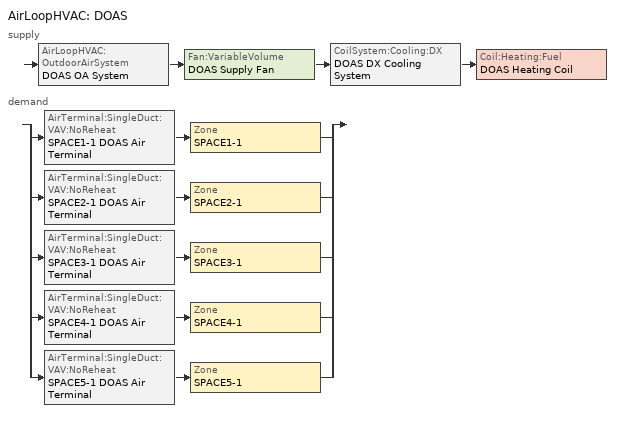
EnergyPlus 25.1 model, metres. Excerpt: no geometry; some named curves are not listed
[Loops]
AirLoopHVAC 'DOAS'
 supply: AirLoopHVAC:OutdoorAirSystem 'DOAS OA System' > Fan:VariableVolume 'DOAS Supply Fan' > CoilSystem:Cooling:DX 'DOAS DX Cooling System' > Coil:Heating:Fuel 'DOAS Heating Coil'
 demand: split
  | AirTerminal:SingleDuct:VAV:NoReheat 'SPACE1-1 DOAS Air Terminal' > Zone 'SPACE1-1'
  | AirTerminal:SingleDuct:VAV:NoReheat 'SPACE2-1 DOAS Air Terminal' > Zone 'SPACE2-1'
  | AirTerminal:SingleDuct:VAV:NoReheat 'SPACE3-1 DOAS Air Terminal' > Zone 'SPACE3-1'
  | AirTerminal:SingleDuct:VAV:NoReheat 'SPACE4-1 DOAS Air Terminal' > Zone 'SPACE4-1'
  | AirTerminal:SingleDuct:VAV:NoReheat 'SPACE5-1 DOAS Air Terminal' > Zone 'SPACE5-1'
[ThermostatSetpoint:DualSetpoint]
All Zones Dual SP Control: Heating Setpoint Temperature Schedule=Htg-SetP-Sch; Cooling Setpoint Temperature Schedule=Clg-SetP-Sch
[ZoneControl:Thermostat] Control Type Schedule=HVACTemplate-Always 4; Control 1=All Zones Dual SP Control
Name | Zone or ZoneList
SPACE1-1 Thermostat | SPACE1-1
SPACE2-1 Thermostat | SPACE2-1
SPACE3-1 Thermostat | SPACE3-1
SPACE4-1 Thermostat | SPACE4-1
SPACE5-1 Thermostat | SPACE5-1
[DesignSpecification:OutdoorAir] Outdoor Air Method=flow/person; Outdoor Air Flow per Person {m3/s-person}=0.00944; Outdoor Air Flow per Zone Floor Area {m3/s-m2}=0; Outdoor Air Flow per Zone {m3/s}=0
SZ DSOA SPACE1-1; SZ DSOA SPACE2-1; SZ DSOA SPACE3-1; SZ DSOA SPACE4-1; SZ DSOA SPACE5-1
[Sizing:Zone] Zone Cooling Design Supply Air Temperature Input Method=SupplyAirTemperature; Zone Cooling Design Supply Air Temperature {C}=14; Zone Cooling Design Supply Air Temperature Difference {deltaC}=11.11; Zone Heating Design Supply Air Temperature Input Method=SupplyAirTemperature; Zone Heating Design Supply Air Temperature {C}=50; Zone Cooling Design Supply Air Humidity Ratio {kgWater/kgDryAir}=0.008; Zone Heating Design Supply Air Humidity Ratio {kgWater/kgDryAir}=0.008; Cooling Design Air Flow Method=DesignDay; Cooling Design Air Flow Rate {m3/s}=0; Cooling Minimum Air Flow Fraction=0; Heating Design Air Flow Method=DesignDay; Heating Design Air Flow Rate {m3/s}=0; Heating Maximum Air Flow Fraction=0; Account for Dedicated Outdoor Air System=No; Dedicated Outdoor Air System Control Strategy=NeutralSupplyAir; Dedicated Outdoor Air Low Setpoint Temperature for Design {C}=autosize; Dedicated Outdoor Air High Setpoint Temperature for Design {C}=autosize
Name | Design Specification Outdoor Air Object | Design Specification Zone Air Distribution Object
SPACE1-1 | SZ DSOA SPACE1-1 | SZ DSZAD SPACE1-1
SPACE2-1 | SZ DSOA SPACE2-1 | SZ DSZAD SPACE2-1
SPACE3-1 | SZ DSOA SPACE3-1 | SZ DSZAD SPACE3-1
SPACE4-1 | SZ DSOA SPACE4-1 | SZ DSZAD SPACE4-1
SPACE5-1 | SZ DSOA SPACE5-1 | SZ DSZAD SPACE5-1
[DesignSpecification:ZoneAirDistribution] Zone Air Distribution Effectiveness in Cooling Mode=1; Zone Air Distribution Effectiveness in Heating Mode=1
SZ DSZAD SPACE1-1; SZ DSZAD SPACE2-1; SZ DSZAD SPACE3-1; SZ DSZAD SPACE4-1; SZ DSZAD SPACE5-1
[Zone equipment]
SPACE1-1: SPACE1-1 DOAS Air Terminal, SPACE1-1 TU
SPACE2-1: SPACE2-1 DOAS Air Terminal, SPACE2-1 TU
SPACE3-1: SPACE3-1 DOAS Air Terminal, SPACE3-1 TU
SPACE4-1: SPACE4-1 DOAS Air Terminal, SPACE4-1 TU
SPACE5-1: SPACE5-1 DOAS Air Terminal, SPACE5-1 TU
[AirTerminal:SingleDuct:VAV:NoReheat] Availability Schedule=HVACTemplate-Always 1; Maximum Air Flow Rate {m3/s}=autosize; Zone Minimum Air Flow Input Method=Constant; Constant Minimum Air Flow Fraction=1
SPACE1-1 DOAS Air Terminal; SPACE2-1 DOAS Air Terminal; SPACE3-1 DOAS Air Terminal; SPACE4-1 DOAS Air Terminal; SPACE5-1 DOAS Air Terminal
[Sizing:System]
DOAS: Type of Load to Size On=VentilationRequirement; Design Outdoor Air Flow Rate {m3/s}=autosize; Central Heating Maximum System Air Flow Ratio=1; Preheat Design Temperature {C}=2; Preheat Design Humidity Ratio {kgWater/kgDryAir}=0.008; Precool Design Temperature {C}=11; Precool Design Humidity Ratio {kgWater/kgDryAir}=0.008; Central Cooling Design Supply Air Temperature {C}=12.8; Central Heating Design Supply Air Temperature {C}=12.2; Type of Zone Sum to Use=NonCoincident; 100% Outdoor Air in Cooling=Yes; 100% Outdoor Air in Heating=Yes; Central Cooling Design Supply Air Humidity Ratio {kgWater/kgDryAir}=0.00924; Central Heating Design Supply Air Humidity Ratio {kgWater/kgDryAir}=0.003; Cooling Supply Air Flow Rate Method=DesignDay; Cooling Supply Air Flow Rate {m3/s}=0; Heating Supply Air Flow Rate Method=DesignDay; Heating Supply Air Flow Rate {m3/s}=0; System Outdoor Air Method=ZoneSum; Zone Maximum Outdoor Air Fraction=1; Cooling Design Capacity Method=CoolingDesignCapacity; Cooling Design Capacity {W}=autosize; Heating Design Capacity Method=HeatingDesignCapacity; Heating Design Capacity {W}=autosize; Central Cooling Capacity Control Method=VAV
[AirLoopHVAC]
DOAS: Design Supply Air Flow Rate {m3/s}=autosize
[SetpointManager:Warmest]
DOAS Cooling Supply Air Temp Manager: Control Variable=Temperature; HVAC Air Loop=DOAS; Minimum Setpoint Temperature {C}=7.2; Maximum Setpoint Temperature {C}=18; Strategy=MaximumTemperature; Setpoint Node or NodeList=DOAS Cooling Setpoint Nodes
[SetpointManager:MultiZone:Humidity:Maximum]
Maximum MZone HumRatio setpoint: HVAC Air Loop=DOAS; Minimum Setpoint Humidity Ratio {kgWater/kgDryAir}=0.003; Maximum Setpoint Humidity Ratio {kgWater/kgDryAir}=0.015; Setpoint Node or NodeList=DOAS Dehumidifier Setpoint Nodes
[CoilSystem:Cooling:DX]
DOAS DX Cooling System: Availability Schedule=HVACTemplate-Always 1; Cooling Coil=DOAS Cooling Coil; Dehumidification Control Type=Multimode; Run on Sensible Load=Yes; Run on Latent Load=Yes; Use Outdoor Air DX Cooling Coil=Yes; Outdoor Air DX Cooling Coil Leaving Minimum Air Temperature {C}=2
[Coil:Cooling:DX:TwoStageWithHumidityControlMode]
DOAS Cooling Coil: Availability Schedule=HVACTemplate-Always 1; Number of Capacity Stages=2; Number of Enhanced Dehumidification Modes=1; Normal Mode Stage 1 Coil Performance=DOAS Standard Perf 1; Normal Mode Stage 1+2 Coil Performance=DOAS Standard Perf 1+2; Dehumidification Mode 1 Stage 1 Coil Performance=DOAS Dehumid Perf 1; Dehumidification Mode 1 Stage 1+2 Coil Performance=DOAS Dehumid Perf 1+2
[CoilPerformance:DX:Cooling] Gross Rated Total Cooling Capacity {W}=autosize; Gross Rated Sensible Heat Ratio=autosize; Rated Air Flow Rate {m3/s}=autosize; Total Cooling Capacity Function of Flow Fraction Curve=DOAS DX Coil Cap-FF; Energy Input Ratio Function of Flow Fraction Curve=DOAS DX Coil EIR-FF; Part Load Fraction Correlation Curve=DOAS DX Coil PLF
Name | Gross Rated Cooling COP {W/W} | Fraction of Air Flow Bypassed Around Coil | Total Cooling Capacity Function of Temperature Curve | Energy Input Ratio Function of Temperature Curve
DOAS Standard Perf 1 | 3 | 0.5 | DOAS DX Coil Std Cap-FT | DOAS DX Coil Std EIR-FT
DOAS Standard Perf 1+2 | 3 | 0 | DOAS DX Coil Std Cap-FT | DOAS DX Coil Std EIR-FT
DOAS Dehumid Perf 1 | 2.7 | 0.5 | DOAS DX Coil Dehum Cap-FT | DOAS DX Coil Dehum EIR-FT
DOAS Dehumid Perf 1+2 | 2.7 | 0 | DOAS DX Coil Dehum Cap-FT | DOAS DX Coil Dehum EIR-FT
[Coil:Heating:Fuel]
DOAS Heating Coil: Availability Schedule=HVACTemplate-Always 1; Fuel Type=NaturalGas; Burner Efficiency=0.8; Nominal Capacity {W}=autosize; On Cycle Parasitic Electric Load {W}=0; Part Load Fraction Correlation Curve=DOAS Heating Coil PLF-FPLR; Off Cycle Parasitic Fuel Load {W}=0
[SetpointManager:Scheduled]
DOAS Heating Supply Air Temp Manager: Control Variable=Temperature; Schedule=HVACTemplate-Always 12.2; Setpoint Node or NodeList=DOAS Heating Coil Outlet
[Fan:VariableVolume]
DOAS Supply Fan: Availability Schedule=OCCUPY-1; Fan Total Efficiency=0.7; Pressure Rise {Pa}=1000; Maximum Flow Rate {m3/s}=autosize; Fan Power Minimum Flow Rate Input Method=Fraction; Fan Power Minimum Flow Fraction=0; Motor Efficiency=0.9; Motor In Airstream Fraction=1; Fan Power Coefficient 1=0.00153024; Fan Power Coefficient 2=0.00520806; Fan Power Coefficient 3=1.10862; Fan Power Coefficient 4=-0.116356; Fan Power Coefficient 5=0
[Controller:OutdoorAir]
DOAS OA Controller: Minimum Outdoor Air Flow Rate {m3/s}=autosize; Maximum Outdoor Air Flow Rate {m3/s}=autosize; Economizer Control Type=NoEconomizer; Economizer Control Action Type=ModulateFlow; Lockout Type=NoLockout; Minimum Limit Type=ProportionalMinimum
[AirConditioner:VariableRefrigerantFlow]
Heat Pump=VRF Heat Pump; Availability Schedule=HVACOperationSchd; Gross Rated Total Cooling Capacity {W}=autosize; Gross Rated Cooling COP {W/W}=2.753; Minimum Condenser Inlet Node Temperature in Cooling Mode {C}=-5; Maximum Condenser Inlet Node Temperature in Cooling Mode {C}=43; Cooling Capacity Ratio Modifier Function of Low Temperature Curve=VRFCoolCapFT; Cooling Capacity Ratio Boundary Curve=VRFCoolCapFTBoundary; Cooling Capacity Ratio Modifier Function of High Temperature Curve=VRFCoolCapFTHi; Cooling Energy Input Ratio Modifier Function of Low Temperature Curve=VRFCoolEIRFT; Cooling Energy Input Ratio Boundary Curve=VRFCoolEIRFTBoundary; Cooling Energy Input Ratio Modifier Function of High Temperature Curve=VRFCoolEIRFTHi; Cooling Energy Input Ratio Modifier Function of Low Part-Load Ratio Curve=CoolingEIRLowPLR; Cooling Energy Input Ratio Modifier Function of High Part-Load Ratio Curve=CoolingEIRHiPLR; Cooling Combination Ratio Correction Factor Curve=CoolingCombRatio; Cooling Part-Load Fraction Correlation Curve=VRFCPLFFPLR; Gross Rated Heating Capacity {W}=autosize; Gross Rated Heating COP {W/W}=3.921; Minimum Condenser Inlet Node Temperature in Heating Mode {C}=-21; Maximum Condenser Inlet Node Temperature in Heating Mode {C}=35; Heating Capacity Ratio Modifier Function of Low Temperature Curve=VRFHeatCapFT; Heating Capacity Ratio Boundary Curve=VRFHeatCapFTBoundary; Heating Capacity Ratio Modifier Function of High Temperature Curve=VRFHeatCapFTHi; Heating Energy Input Ratio Modifier Function of Low Temperature Curve=VRFHeatEIRFT; Heating Energy Input Ratio Boundary Curve=VRFHeatEIRFTBoundary; Heating Energy Input Ratio Modifier Function of High Temperature Curve=VRFHeatEIRFTHi; Heating Performance Curve Outdoor Temperature Type=WetBulbTemperature; Heating Energy Input Ratio Modifier Function of Low Part-Load Ratio Curve=HeatingEIRLowPLR; Heating Energy Input Ratio Modifier Function of High Part-Load Ratio Curve=HeatingEIRHiPLR; Heating Combination Ratio Correction Factor Curve=HeatingCombRatio; Heating Part-Load Fraction Correlation Curve=VRFCPLFFPLR; Minimum Heat Pump Part-Load Ratio=0.25; Zone Name for Master Thermostat Location=SPACE5-1; Master Thermostat Priority Control Type=LoadPriority; Zone Terminal Unit List=VRF TU List; Heat Pump Waste Heat Recovery=No; Equivalent Piping Length used for Piping Correction Factor in Cooling Mode {m}=30; Vertical Height used for Piping Correction Factor {m}=10; Piping Correction Factor for Length in Cooling Mode Curve=CoolingLengthCorrectionFactor; Piping Correction Factor for Height in Cooling Mode Coefficient {1/m}=-0.000386; Equivalent Piping Length used for Piping Correction Factor in Heating Mode {m}=30; Crankcase Heater Power per Compressor {W}=15; Number of Compressors=3; Ratio of Compressor Size to Total Compressor Capacity {W/W}=0.33; Maximum Outdoor Dry-Bulb Temperature for Crankcase Heater {C}=7; Defrost Strategy=Resistive; Defrost Control=Timed; Resistive Defrost Heater Capacity {W}=28000; Maximum Outdoor Dry-bulb Temperature for Defrost Operation {C}=7; Condenser Type=AirCooled; Evaporative Condenser Pump Rated Power Consumption {W}=0; Basin Heater Capacity {W/K}=0; Fuel Type=Electricity
[ZoneTerminalUnitList]
VRF TU List: Zone Terminal Unit Name 1=SPACE1-1 TU; Zone Terminal Unit Name 2=SPACE2-1 TU; Zone Terminal Unit Name 3=SPACE3-1 TU; Zone Terminal Unit Name 4=SPACE4-1 TU; Zone Terminal Unit Name 5=SPACE5-1 TU
[ZoneHVAC:TerminalUnit:VariableRefrigerantFlow] Terminal Unit Availability Schedule=ALWAYS_ON; Cooling Supply Air Flow Rate {m3/s}=autosize; No Cooling Supply Air Flow Rate {m3/s}=autosize; Heating Supply Air Flow Rate {m3/s}=autosize; No Heating Supply Air Flow Rate {m3/s}=autosize; Cooling Outdoor Air Flow Rate {m3/s}=0; Heating Outdoor Air Flow Rate {m3/s}=0; No Load Outdoor Air Flow Rate {m3/s}=0; Supply Air Fan Operating Mode Schedule=VRFFanOprMode; Supply Air Fan Placement=drawthrough; Zone Terminal Unit On Parasitic Electric Energy Use {W}=30; Zone Terminal Unit Off Parasitic Electric Energy Use {W}=20
Name | Supply Air Fan Object | Outside Air Mixer Object | Cooling Coil Object | Heating Coil Object
SPACE1-1 TU | SPACE1-1_Fan | SPACE1-1 TU OA Mixer | SPACE1-1 TU DX Cooling Coil | SPACE1-1 TU DX Heating Coil
SPACE2-1 TU | SPACE2-1_Fan | SPACE2-1 TU OA Mixer | SPACE2-1 TU DX Cooling Coil | SPACE2-1 TU DX Heating Coil
SPACE3-1 TU | SPACE3-1_Fan | SPACE3-1 TU OA Mixer | SPACE3-1 TU DX Cooling Coil | SPACE3-1 TU DX Heating Coil
SPACE4-1 TU | SPACE4-1_Fan | SPACE4-1 TU OA Mixer | SPACE4-1 TU DX Cooling Coil | SPACE4-1 TU DX Heating Coil
SPACE5-1 TU | SPACE5-1_Fan | SPACE5-1 TU OA Mixer | SPACE5-1 TU DX Cooling Coil | SPACE5-1 TU DX Heating Coil
[Fan:OnOff] Availability Schedule=VRFFanOperatingSch; Maximum Flow Rate {m3/s}=AUTOSIZE; Motor In Airstream Fraction=1; Fan Power Ratio Function of Speed Ratio Curve=Fan Energy
Name | Fan Total Efficiency | Pressure Rise {Pa} | Motor Efficiency
SPACE1-1_Fan; SPACE2-1_Fan; SPACE3-1_Fan; SPACE4-1_Fan | 0.6175 | 75 | 0.95
SPACE5-1_Fan | 0.53625 | 250 | 0.825
[COIL:Cooling:DX:VariableRefrigerantFlow] Availability Schedule=ALWAYS_ON; Gross Rated Total Cooling Capacity {W}=Autosize; Gross Rated Sensible Heat Ratio=Autosize; Rated Air Flow Rate {m3/s}=Autosize; Cooling Capacity Ratio Modifier Function of Temperature Curve=VRFTUCoolCapFT; Cooling Capacity Modifier Curve Function of Flow Fraction=VRFACCoolCapFFF
SPACE1-1 TU DX Cooling Coil; SPACE2-1 TU DX Cooling Coil; SPACE3-1 TU DX Cooling Coil; SPACE4-1 TU DX Cooling Coil; SPACE5-1 TU DX Cooling Coil
[COIL:Heating:DX:VariableRefrigerantFlow] Availability Schedule=ALWAYS_ON; Gross Rated Heating Capacity {W}=Autosize; Rated Air Flow Rate {m3/s}=Autosize; Heating Capacity Ratio Modifier Function of Temperature Curve=VRFTUHeatCapFT; Heating Capacity Modifier Function of Flow Fraction Curve=VRFACCoolCapFFF
SPACE1-1 TU DX Heating Coil; SPACE2-1 TU DX Heating Coil; SPACE3-1 TU DX Heating Coil; SPACE4-1 TU DX Heating Coil; SPACE5-1 TU DX Heating Coil
[Schedule:Compact]
OCCUPY-1: Through: 12/31, For: WeekDays SummerDesignDay CustomDay1 CustomDay2, Until: 8:00, 0, Until: 11:00, 1, Until: 12:00, 0.8, Until: 13:00, 0.4, Until: 14:00, 0.8, Until: 18:00, 1, Until: 19:00, 0.5, Until: 21:00, 0.1, Until: 24:00, 0, For: Weekends WinterDesignDay Holiday, Until: 24:00, 0
Htg-SetP-Sch: Through: 12/31, For: WeekDays CustomDay1 CustomDay2, Until: 6:00, 13, Until: 7:00, 18, Until: 21:00, 23, Until: 24:00, 13, For: WeekEnds Holiday, Until: 24:00, 13, For: SummerDesignDay, Until: 24:00, 13, For: WinterDesignDay, Until: 24:00, 23
Clg-SetP-Sch: Through: 12/31, For:AllDays, Until: 6:00, 32, Until: 22:00, 24, Until: 24:00, 32
HVACTemplate-Always 1; ALWAYS_ON: Through: 12/31, For: AllDays, Until: 24:00, 1
HVACTemplate-Always 4: Through: 12/31, For: AllDays, Until: 24:00, 4
HVACTemplate-Always 12.2: Through: 12/31, For: AllDays, Until: 24:00, 12.2
VRFFanOperatingSch: Through: 12/31, For: Weekdays SummerDesignDay, Until: 07:00, 0, Until: 22:00, 1, Until: 24:00, 0, For: Saturday WinterDesignDay, Until: 07:00, 0, Until: 18:00, 1, Until: 24:00, 0, For: AllOtherDays, Until: 24:00, 0
VRFFanOprMode: Through: 12/31, For: Weekdays SummerDesignDay, Until: 07:00, 0, Until: 22:00, 0, Until: 24:00, 0, For: Saturday WinterDesignDay, Until: 07:00, 0, Until: 18:00, 0, Until: 24:00, 0, For: AllOtherDays, Until: 24:00, 0
HVACOperationSchd: Through: 12/31, For: Weekdays SummerDesignDay, Until: 06:00, 0, Until: 22:00, 1, Until: 24:00, 0, For: Saturday WinterDesignDay, Until: 06:00, 0, Until: 18:00, 1, Until: 24:00, 0, For: AllOtherDays, Until: 24:00, 0
[Curve:Biquadratic]
Name | Coefficient1 Constant | Coefficient2 x | Coefficient3 x**2 | Coefficient4 y | Coefficient5 y**2 | Coefficient6 x*y | Minimum Value of x | Maximum Value of x | Minimum Value of y | Maximum Value of y | Minimum Curve Output | Maximum Curve Output | Input Unit Type for X | Input Unit Type for Y | Output Unit Type
DOAS DX Coil Std Cap-FT | 1.06794 | -0.0312618 | 0.00197431 | -0.00272643 | -5.52654e-05 | -6.31169e-05 | -100 | 100 | -100 | 100
DOAS DX Coil Dehum Cap-FT | 0.59678 | 0.0342166 | 0.000113924 | -0.00375859 | -9.17495e-05 | -8.98373e-05 | -100 | 100 | -100 | 100
DOAS DX Coil Std EIR-FT | 0.17406 | 0.0222815 | -0.000134077 | 0.028298 | 0.0004851 | -0.00167709 | -100 | 100 | -100 | 100
DOAS DX Coil Dehum EIR-FT | 0.435348 | 0.00401564 | 0.000604235 | 0.015824 | 0.000747287 | -0.00177974 | -100 | 100 | -100 | 100
VRFCoolCapFT | 0.747184 | 0.00122964 | 0.000836517 | 5.42349e-05 | -1.1173e-06 | -2.3573e-06 | 15 | 23.9 | -6.7 | 22.2 | 0.95 | 1.263 | Temperature | Temperature | Dimensionless
VRFCoolEIRFT | -0.576138 | 0.126266 | -0.00315623 | 0.00247898 | 3.704e-07 | -4.36073e-05 | 15 | 23.9 | -6.7 | 22.2 | 0.5996 | 0.7252 | Temperature | Temperature | Dimensionless
VRFCoolCapFTHi | 0.782696 | 0.00983598 | 0.000633465 | -0.00202466 | 1.4636e-06 | -0.000223252 | 15 | 23.9 | 16.8 | 43.3 | 0.837 | 1.263 | Temperature | Temperature | Dimensionless
VRFCoolEIRFTHi | -1.43951 | 0.161985 | -0.00349118 | 0.0269443 | 0.000134616 | -0.000671494 | 15 | 23.9 | 16.8 | 43.3 | 0.6526 | 1.2442 | Temperature | Temperature | Dimensionless
CoolingLengthCorrectionFactor | 2.03882 | -0.00242606 | 3.5512e-06 | -1.68581 | 0.668703 | -4.5706e-05 | 7.62 | 182.88 | 0.8 | 1.5 | 0.68 | 1 | Temperature | Dimensionless | Dimensionless
VRFHeatCapFT | 1.01209 | -0.00124676 | -0.000127185 | 0.0267564 | -4.986e-07 | -0.000263524 | 21.1 | 27.2 | -20 | 3.33 | 0.4911 | 1 | Temperature | Temperature | Dimensionless
VRFHeatEIRFT | 0.722429 | 0.00345666 | 0.000650703 | -0.00264354 | 0.00124648 | -0.000100916 | 21.1 | 27.2 | -20 | 3.33 | 1.06 | 1.9386 | Temperature | Temperature | Dimensionless
VRFHeatCapFTHi | 2.58599 | -0.0953227 | 0.000955329 | 0 | 0 | 0 | 21.1 | 27.2 | -9.44 | 15 | 0.7 | 1 | Temperature | Temperature | Dimensionless
VRFHeatEIRFTHi | 1.38857 | -0.0229771 | 0.000537274 | -0.0273937 | 0.000403043 | -5.9786e-05 | 21.1 | 27.2 | -9.44 | 15 | 0.795 | 1.4571 | Temperature | Temperature | Dimensionless
VRFTUCoolCapFT | 0.0585884 | 0.0587397 | -0.000210275 | 0.010937 | -0.000121955 | -0.000524662 | 15 | 23.89 | 20 | 43.33 | 0.8083 | 1.2583 | Temperature | Temperature | Dimensionless
VRFTUHeatCAPFT | 0.375444 | 0.0668191 | -0.00194171 | 0.0442618 | -0.000400958 | -0.00148198 | 21.11 | 27.22 | -15 | 18.33 | 0.6074 | 1 | Temperature | Temperature | Dimensionless
[Curve:Quadratic]
Name | Coefficient1 Constant | Coefficient2 x | Coefficient3 x**2 | Minimum Value of x | Maximum Value of x
DOAS DX Coil Cap-FF; VRFACCoolCapFFF | 0.8 | 0.2 | 0 | 0.5 | 1.5
DOAS DX Coil EIR-FF | 1.1552 | -0.1808 | 0.0256 | 0.5 | 1.5
DOAS DX Coil PLF | 0.85 | 0.15 | 0 | 0 | 1
[CURVE:QUADRATIC]
VRFCPLFFPLR: Coefficient1 Constant=0.85; Coefficient2 x=0.15; Coefficient3 x**2=0; Minimum Value of x=0; Maximum Value of x=1; Minimum Curve Output=0.85; Maximum Curve Output=1; Input Unit Type for X=Dimensionless; Output Unit Type=Dimensionless
[Curve:Cubic]
Name | Coefficient1 Constant | Coefficient2 x | Coefficient3 x**2 | Coefficient4 x**3 | Minimum Value of x | Maximum Value of x | Minimum Curve Output | Maximum Curve Output | Input Unit Type for X | Output Unit Type
DOAS Heating Coil PLF-FPLR | 0.8 | 0.2 | 0 | 0 | 0 | 1
CoolingCombRatio | 0.576593 | 0.634941 | -0.307609 | 0.0960753 | 1 | 1.5 | 1 | 1.1611 | Dimensionless | Dimensionless
CoolingEIRLowPLR | 0.454123 | -0.172969 | 1.08287 | -0.361848 | 0.25 | 1 | 0.4729 | 1 | Dimensionless | Dimensionless
CoolingEIRHiPLR; HeatingEIRHiPLR | 1 | 0 | 0 | 0 | 1 | 1.5 | 1 | 1 | Dimensionless | Dimensionless
VRFCoolCapFTBoundary; VRFCoolEIRFTBoundary | 80.0017 | -8.77928 | 0.449885 | -0.00808373 | 15 | 23.9 | 10 | 22.2 | Temperature | Temperature
HeatingCombRatio | 0.76672 | 0.26173 | -0.015911 | -0.0125388 | 1 | 1.5 | 1 | 1.0812 | Dimensionless | Dimensionless
HeatingEIRLowPLR | 0.392474 | 0.0760164 | 0.698324 | -0.168841 | 0.25 | 1 | 0.4524 | 1 | Dimensionless | Dimensionless
VRFHeatCapFTBoundary; VRFHeatEIRFTBoundary | 58.577 | -3.0255 | 0.0193 | 0 | 15 | 23.9 | 10 | 22.2 | Temperature | Temperature
